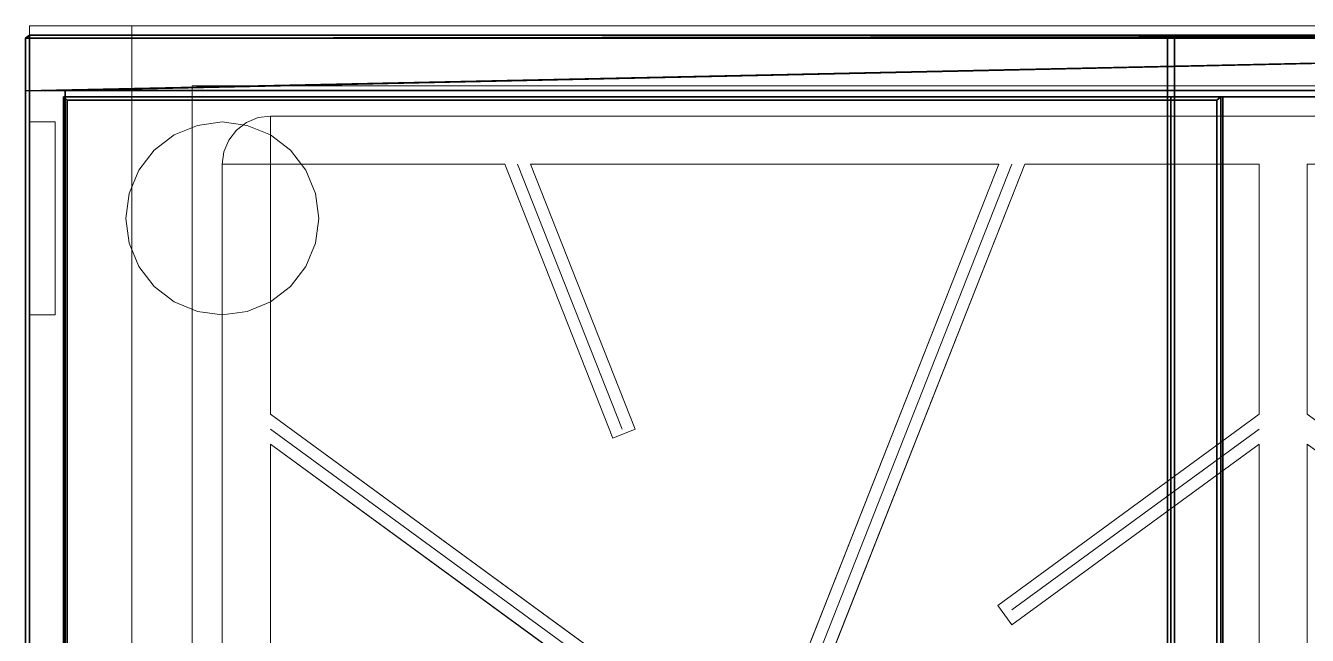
# Model space of a CAD drawing. Header units: inches. Extents: x 11 to 371, y 57 to 381.
# Drawn here: x 10.69 to 23.98, y 144.55 to 150.87 of the extents above; entities that cross this region are included whole.
import ezdxf

# ---------------------------------------------------------------- set-up
doc = ezdxf.new("R2010")
doc.units = ezdxf.units.IN
doc.header["$MEASUREMENT"] = 0
doc.layers.add('Equip', color=2, linetype='Continuous')
doc.layers.add('Stove', color=5, linetype='Continuous', lineweight=9)

# ---------------------------------------------------------------- blocks, each defined once
blk = doc.blocks.new('Range-Classic-D_83880-_3D_0')
for p, q in [((7.732, -6.625, 37.062), (10.75, -2.5, 37.062)), ((13.5, -5.062, 37.062), (10.75, -6.147, 37.062)), ((8, -8.019, 37.062), (13.5, -10.187, 37.062)), ((8.875, -10.187, 37.062), (10.75, -12.75, 37.062))]:
    blk.add_line(p, q)
for points in [[(-14.937, 0, 2), (-14.937, 0, 35.563), (14.937, 0, 35.563), (14.937, 0, 2)], [(-14.937, 0, 2), (14.937, 0, 2), (14.937, -24.313, 2), (-14.937, -24.313, 2)], [(-14.937, 0, 35.563), (-14.937, -24.313, 35.563), (14.937, -24.313, 35.563), (14.937, 0, 35.563)], [(14.937, 0, 2), (14.937, 0, 35.563), (14.937, -24.313, 35.563), (14.937, -24.313, 2)], [(14.937, -1.062, 36), (-14.937, -1.062, 36), (-14.937, 0, 36), (14.937, 0, 36)], [(-14.937, -1.062, 39), (14.937, -1.062, 39), (14.937, 0, 39), (-14.937, 0, 39)], [(-14.937, 0, 36), (-14.937, 0, 39), (14.937, 0, 39), (14.937, 0, 36)], [(-14.937, 0, 36), (14.937, 0, 36), (14.937, 0, 35.563), (-14.937, 0, 35.563)], [(14.937, -1.062, 39), (14.937, -1.062, 36), (14.937, 0, 36), (14.937, 0, 39)], [(14.937, 0, 36), (14.937, -24.313, 36), (14.937, -24.313, 35.563), (14.937, 0, 35.563)], [(14.937, -1.062, 36), (14.937, -1.062, 39), (-14.937, -1.062, 39), (-14.937, -1.062, 36)], [(14.313, -1.688, 36), (-14.313, -1.688, 36), (-14.313, -1.688, 35.563), (14.313, -1.688, 35.563)], [(14.313, -24.313, 35.563), (14.313, -24.313, 36), (14.313, -1.688, 36), (14.313, -1.688, 35.563)], [(0.5, -2, 36.562), (0.5, -2, 37.063), (13.5, -2, 37.063), (13.5, -2, 36.562)], [(13.5, -2.5, 35.563), (13.5, -2.5, 36.562), (13.5, -2, 36.562), (13.5, -2, 35.563)], [(10.595, -2.5, 37.063), (7, -2.5, 37.063), (7, -2.5, 36.562), (10.595, -2.5, 36.562)], [(7.577, -6.625, 36.562), (7.577, -6.625, 37.063), (10.595, -2.5, 37.063), (10.595, -2.5, 36.562)], [(10.905, -2.5, 37.063), (7.779, -6.773, 37.063), (7.779, -6.773, 36.562), (10.905, -2.5, 36.562)], [(13.5, -2.5, 36.562), (13.5, -2.5, 37.063), (10.905, -2.5, 37.063), (10.905, -2.5, 36.562)], [(14, -2.5, 35.563), (14, -2.5, 36.562), (13.5, -2.5, 36.562), (13.5, -2.5, 35.563)], [(13.5, -4.928, 36.562), (13.5, -4.928, 37.063), (13.5, -2.5, 37.063), (13.5, -2.5, 36.562)], [(14, -2.5, 36.562), (14, -2.5, 37.063), (14, -23.5, 37.063), (14, -23.5, 36.562)], [(10.658, -6.048, 36.562), (10.658, -6.048, 37.063), (13.5, -4.928, 37.063), (13.5, -4.928, 36.562)], [(13.5, -5.197, 37.063), (10.75, -6.281, 37.063), (10.75, -6.281, 36.562), (13.5, -5.197, 36.562)], [(13.5, -10.053, 37.063), (13.5, -5.197, 37.063), (13.5, -5.197, 36.562), (13.5, -10.053, 36.562)], [(10.75, -6.281, 36.562), (10.75, -6.281, 37.063), (10.658, -6.048, 37.063), (10.658, -6.048, 36.562)], [(8, -7.885, 36.562), (8, -7.885, 37.063), (13.5, -10.053, 37.063), (13.5, -10.053, 36.562)], [(13.5, -10.322, 36.562), (13.5, -10.322, 37.063), (7.908, -8.117, 37.063), (7.908, -8.117, 36.562)], [(8.72, -10.187, 37.063), (8.922, -10.04, 37.063), (8.922, -10.04, 36.562), (8.72, -10.187, 36.562)], [(8.922, -10.04, 36.562), (8.922, -10.04, 37.063), (10.905, -12.75, 37.063), (10.905, -12.75, 36.562)], [(10.595, -12.75, 37.063), (8.72, -10.187, 37.063), (8.72, -10.187, 36.562), (10.595, -12.75, 36.562)], [(13.5, -12.75, 37.063), (13.5, -10.322, 37.063), (13.5, -10.322, 36.562), (13.5, -12.75, 36.562)], [(7.125, -12.75, 36.562), (7.125, -12.75, 37.063), (10.595, -12.75, 37.063), (10.595, -12.75, 36.562)], [(10.905, -12.75, 36.562), (10.905, -12.75, 37.063), (13.5, -12.75, 37.063), (13.5, -12.75, 36.562)], [(10.595, -13.25, 37.063), (7.125, -13.25, 37.063), (7.125, -13.25, 36.562), (10.595, -13.25, 36.562)], [(8.72, -15.813, 36.562), (8.72, -15.813, 37.063), (10.595, -13.25, 37.063), (10.595, -13.25, 36.562)], [(10.905, -13.25, 37.063), (8.922, -15.96, 37.063), (8.922, -15.96, 36.562), (10.905, -13.25, 36.562)], [(13.5, -13.25, 37.063), (10.905, -13.25, 37.063), (10.905, -13.25, 36.562), (13.5, -13.25, 36.562)], [(13.5, -15.678, 37.063), (13.5, -13.25, 37.063), (13.5, -13.25, 36.562), (13.5, -15.678, 36.562)]]:
    blk.add_3dface(points)
for points, invisible_edges in [([(12.003, -0.266, 18.203), (11.938, 0, 18), (11.938, -0.266, 18)], 1), ([(11.938, 0, 18), (12.003, -0.266, 18.203), (12.033, 0, 18.294)], 3), ([(12.003, 0, 17.797), (11.938, -0.266, 18), (11.938, 0, 18)], 1), ([(11.938, -0.266, 18), (12.003, 0, 17.797), (12.033, -0.266, 17.706)], 3), ([(12.938, 0, 18), (11.938, 0, 18), (12.128, 0, 18.588), (12.628, 0, 18.951)], 8), ([(12.938, 0, 18), (12.628, 0, 17.049), (12.128, 0, 17.412), (11.938, 0, 18)], 1), ([(12.003, -0.266, 18.203), (12.069, -0.266, 18.405), (12.033, 0, 18.294)], 14), ([(12.003, 0, 17.797), (12.069, 0, 17.595), (12.033, -0.266, 17.706)], 14), ([(12.069, -0.266, 18.405), (12.128, 0, 18.588), (12.033, 0, 18.294)], 13), ([(12.069, 0, 17.595), (12.128, -0.266, 17.412), (12.033, -0.266, 17.706)], 13), ([(12.128, -0.266, 18.588), (12.128, 0, 18.588), (12.069, -0.266, 18.405)], 3), ([(12.069, 0, 17.595), (12.128, 0, 17.412), (12.128, -0.266, 17.412)], 14), ([(12.128, 0, 18.588), (12.128, -0.266, 18.588), (12.378, -0.266, 18.769), (12.378, 0, 18.769)], 5), ([(12.378, 0, 17.231), (12.378, -0.266, 17.231), (12.128, -0.266, 17.412), (12.128, 0, 17.412)], 5), ([(12.378, 0, 18.769), (12.378, -0.266, 18.769), (12.628, -0.266, 18.951), (12.628, 0, 18.951)], 5), ([(12.378, -0.266, 17.231), (12.378, 0, 17.231), (12.628, 0, 17.049), (12.628, -0.266, 17.049)], 5), ([(12.938, -0.266, 18.951), (13.247, -0.266, 18.951), (12.938, 0, 18.951), (12.628, 0, 18.951)], 10), ([(12.628, -0.266, 18.951), (12.938, -0.266, 18.951), (12.628, 0, 18.951)], 14), ([(12.938, -0.266, 17.049), (12.628, -0.266, 17.049), (12.938, 0, 17.049), (13.247, 0, 17.049)], 10), ([(12.628, -0.266, 17.049), (12.628, 0, 17.049), (12.938, 0, 17.049)], 13), ([(13.247, 0, 18.951), (12.938, 0, 18), (12.628, 0, 18.951)], 3), ([(12.938, 0, 18), (13.247, 0, 17.049), (12.628, 0, 17.049)], 13), ([(13.247, -0.266, 18.951), (13.247, 0, 18.951), (12.938, 0, 18.951)], 13), ([(13.247, -0.266, 17.049), (12.938, -0.266, 17.049), (13.247, 0, 17.049)], 14), ([(12.938, 0, 18), (13.247, 0, 18.951), (13.747, 0, 18.588), (13.938, 0, 18)], 1), ([(12.938, 0, 18), (13.938, 0, 18), (13.747, 0, 17.412), (13.247, 0, 17.049)], 8), ([(13.497, -0.266, 18.769), (13.497, 0, 18.769), (13.247, 0, 18.951), (13.247, -0.266, 18.951)], 5), ([(13.497, 0, 17.231), (13.497, -0.266, 17.231), (13.247, -0.266, 17.049), (13.247, 0, 17.049)], 5), ([(13.497, 0, 18.769), (13.497, -0.266, 18.769), (13.747, -0.266, 18.588), (13.747, 0, 18.588)], 5), ([(13.747, 0, 17.412), (13.747, -0.266, 17.412), (13.497, -0.266, 17.231), (13.497, 0, 17.231)], 5), ([(13.806, 0, 18.405), (13.747, 0, 18.588), (13.747, -0.266, 18.588)], 14), ([(13.806, 0, 18.405), (13.747, -0.266, 18.588), (13.842, -0.266, 18.294)], 13), ([(13.747, -0.266, 17.412), (13.747, 0, 17.412), (13.806, -0.266, 17.595)], 3), ([(13.806, -0.266, 17.595), (13.747, 0, 17.412), (13.842, 0, 17.706)], 13), ([(13.872, 0, 18.203), (13.806, 0, 18.405), (13.842, -0.266, 18.294)], 14), ([(13.872, -0.266, 17.797), (13.806, -0.266, 17.595), (13.842, 0, 17.706)], 14), ([(13.938, -0.266, 18), (13.872, 0, 18.203), (13.842, -0.266, 18.294)], 3), ([(13.938, 0, 18), (13.872, -0.266, 17.797), (13.842, 0, 17.706)], 3), ([(13.872, 0, 18.203), (13.938, -0.266, 18), (13.938, 0, 18)], 1), ([(13.872, -0.266, 17.797), (13.938, 0, 18), (13.938, -0.266, 18)], 1), ([(14.937, 0, 35.563), (14.313, -1.688, 35.563), (-14.313, -1.688, 35.563), (-14.937, 0, 35.563)], 5), ([(-14.937, 0, 36), (-14.313, -1.688, 36), (14.313, -1.688, 36), (14.937, 0, 36)], 5), ([(14.937, -24.313, 35.563), (14.313, -24.313, 35.563), (14.313, -1.688, 35.563), (14.937, 0, 35.563)], 4), ([(14.313, -1.688, 36), (14.313, -24.313, 36), (14.937, -24.313, 36), (14.937, 0, 36)], 8), ([(12.128, -0.266, 18.588), (11.938, -0.266, 18), (12.938, -0.266, 18), (12.628, -0.266, 18.951)], 4), ([(12.128, -0.266, 17.412), (12.628, -0.266, 17.049), (12.938, -0.266, 18), (11.938, -0.266, 18)], 2), ([(12.628, -0.266, 18.951), (12.938, -0.266, 18), (13.247, -0.266, 18.951)], 3), ([(12.628, -0.266, 17.049), (13.247, -0.266, 17.049), (12.938, -0.266, 18)], 14), ([(13.747, -0.266, 18.588), (13.247, -0.266, 18.951), (12.938, -0.266, 18), (13.938, -0.266, 18)], 2), ([(13.747, -0.266, 17.412), (13.938, -0.266, 18), (12.938, -0.266, 18), (13.247, -0.266, 17.049)], 4), ([(13.804, -1.5), (12.438, -1.134), (12.938, -1), (13.645, -1.293)], 7), ([(12.438, -1.134), (12.679, -1.034), (12.938, -1)], 12), ([(12.438, -1.134, 2), (13.804, -1.5, 2), (12.938, -1, 2), (12.679, -1.034, 2)], 3), ([(12.679, -1.034, 2), (12.679, -1.034), (12.438, -1.134), (12.438, -1.134, 2)], 5), ([(12.679, -1.034), (12.679, -1.034, 2), (12.938, -1, 2), (12.938, -1)], 5), ([(13.196, -1.034, 2), (13.196, -1.034), (12.938, -1), (12.938, -1, 2)], 5), ([(13.645, -1.293), (12.938, -1), (13.196, -1.034), (13.437, -1.134)], 1), ([(13.804, -1.5, 2), (13.645, -1.293, 2), (13.196, -1.034, 2), (12.938, -1, 2)], 10), ([(13.437, -1.134, 2), (13.437, -1.134), (13.196, -1.034), (13.196, -1.034, 2)], 5), ([(13.196, -1.034, 2), (13.645, -1.293, 2), (13.437, -1.134, 2)], 1), ([(11.938, -2, 2), (13.903, -1.741, 2), (13.804, -1.5, 2), (12.438, -1.134, 2)], 13), ([(12.071, -1.5, 2), (11.972, -1.741, 2), (11.938, -2, 2), (12.438, -1.134, 2)], 12), ([(12.071, -1.5), (12.23, -1.293), (12.438, -1.134), (11.972, -2.259)], 12), ([(12.071, -1.5, 2), (12.438, -1.134, 2), (12.23, -1.293, 2)], 1), ([(12.438, -1.134, 2), (12.438, -1.134), (12.23, -1.293), (12.23, -1.293, 2)], 5), ([(12.438, -1.134), (13.804, -1.5), (13.903, -1.741), (13.437, -2.866)], 13), ([(12.438, -1.134), (13.437, -2.866), (13.196, -2.966), (12.438, -2.866)], 13), ([(13.437, -1.134), (13.437, -1.134, 2), (13.645, -1.293, 2), (13.645, -1.293)], 5), ([(12.23, -1.293, 2), (12.23, -1.293), (12.071, -1.5), (12.071, -1.5, 2)], 5), ([(13.804, -1.5), (13.645, -1.293), (13.645, -1.293, 2), (13.804, -1.5, 2)], 10), ([(11.972, -2.259), (11.938, -2), (11.972, -1.741), (12.071, -1.5)], 8), ([(12.071, -1.5, 2), (12.071, -1.5), (11.972, -1.741), (11.972, -1.741, 2)], 5), ([(13.903, -1.741), (13.804, -1.5), (13.804, -1.5, 2), (13.903, -1.741, 2)], 10), ([(11.972, -1.741, 2), (11.972, -1.741), (11.938, -2), (11.938, -2, 2)], 1), ([(12.438, -2.866, 2), (13.938, -2, 2), (13.903, -1.741, 2), (11.938, -2, 2)], 13), ([(13.437, -2.866), (13.903, -1.741), (13.903, -2.259), (13.645, -2.707)], 7), ([(13.938, -2), (13.903, -1.741), (13.903, -1.741, 2), (13.938, -2, 2)], 2), ([(13.938, -2), (13.903, -2.259), (13.903, -1.741)], 2), ([(7, -2.5, 36.562), (0.5, -2, 36.562), (13.5, -2, 36.562), (10.595, -2.5, 36.562)], 5), ([(7, -2.5, 37.063), (10.595, -2.5, 37.063), (13.5, -2, 37.063), (0.5, -2, 37.063)], 10), ([(10.905, -2.5, 36.562), (10.595, -2.5, 36.562), (13.5, -2, 36.562), (13.5, -2.5, 36.562)], 7), ([(13.5, -2, 37.063), (10.595, -2.5, 37.063), (10.905, -2.5, 37.063), (13.5, -2.5, 37.063)], 11), ([(11.938, -2, 2), (11.938, -2), (11.972, -2.259), (11.972, -2.259, 2)], 4), ([(12.438, -2.866, 2), (11.938, -2, 2), (11.972, -2.259, 2)], 13), ([(13.196, -2.966, 2), (13.903, -2.259, 2), (13.938, -2, 2), (12.438, -2.866, 2)], 13), ([(13.629, -2.017, 36.562), (13.629, -2.017, 35.563), (13.5, -2, 35.563), (13.5, -2, 36.562)], 1), ([(13.5, -2.5, 35.563), (13.5, -2, 35.563), (13.629, -2.017, 35.563)], 12), ([(13.5, -2, 36.562), (13.5, -2.5, 36.562), (13.629, -2.017, 36.562)], 2), ([(13.629, -2.017, 37.063), (13.629, -2.017, 36.562), (13.5, -2, 36.562), (13.5, -2, 37.063)], 1), ([(13.629, -2.017, 36.562), (13.75, -2.067, 36.562), (13.5, -2.5, 36.562), (13.5, -2, 36.562)], 6), ([(13.5, -2.5, 37.063), (13.75, -2.067, 37.063), (13.629, -2.017, 37.063), (13.5, -2, 37.063)], 9), ([(13.5, -2.5, 35.563), (13.629, -2.017, 35.563), (13.75, -2.067, 35.563), (13.854, -2.146, 35.563)], 9), ([(13.75, -2.067, 36.562), (13.629, -2.017, 36.562), (13.5, -2.5, 36.562), (13.854, -2.146, 36.562)], 6), ([(13.5, -2.5, 36.562), (13.75, -2.067, 36.562), (13.854, -2.146, 36.562), (13.933, -2.25, 36.562)], 9), ([(13.5, -2.5, 37.063), (13.933, -2.25, 37.063), (13.854, -2.146, 37.063), (13.75, -2.067, 37.063)], 9), ([(13.629, -2.017, 36.562), (13.75, -2.067, 36.562), (13.75, -2.067, 35.563), (13.629, -2.017, 35.563)], 10), ([(13.75, -2.067, 37.063), (13.75, -2.067, 36.562), (13.629, -2.017, 36.562), (13.629, -2.017, 37.063)], 5), ([(13.854, -2.146, 35.563), (13.75, -2.067, 35.563), (13.75, -2.067, 36.562), (13.854, -2.146, 36.562)], 10), ([(13.75, -2.067, 36.562), (13.75, -2.067, 37.063), (13.854, -2.146, 37.063), (13.854, -2.146, 36.562)], 5), ([(13.903, -2.259, 2), (13.903, -2.259), (13.938, -2), (13.938, -2, 2)], 1), ([(11.972, -2.259, 2), (11.972, -2.259), (12.071, -2.5), (12.071, -2.5, 2)], 5), ([(12.438, -2.866), (12.23, -2.707), (12.071, -2.5), (11.972, -2.259)], 8), ([(12.071, -2.5, 2), (12.23, -2.707, 2), (12.438, -2.866, 2), (11.972, -2.259, 2)], 4), ([(13.903, -2.259, 2), (13.196, -2.966, 2), (13.437, -2.866, 2), (13.645, -2.707, 2)], 9), ([(13.933, -2.25, 35.563), (13.983, -2.371, 35.563), (13.5, -2.5, 35.563), (13.854, -2.146, 35.563)], 6), ([(13.5, -2.5, 36.562), (13.983, -2.371, 36.562), (13.933, -2.25, 36.562), (13.854, -2.146, 36.562)], 9), ([(13.5, -2.5, 36.562), (13.933, -2.25, 36.562), (13.983, -2.371, 36.562), (14, -2.5, 36.562)], 9), ([(13.983, -2.371, 37.063), (13.933, -2.25, 37.063), (13.5, -2.5, 37.063), (14, -2.5, 37.063)], 6), ([(13.645, -2.707), (13.903, -2.259), (13.804, -2.5)], 1), ([(13.903, -2.259, 2), (13.645, -2.707, 2), (13.804, -2.5, 2)], 1), ([(13.804, -2.5, 2), (13.804, -2.5), (13.903, -2.259), (13.903, -2.259, 2)], 5), ([(13.854, -2.146, 36.562), (13.933, -2.25, 36.562), (13.933, -2.25, 35.563), (13.854, -2.146, 35.563)], 10), ([(13.933, -2.25, 37.063), (13.933, -2.25, 36.562), (13.854, -2.146, 36.562), (13.854, -2.146, 37.063)], 5), ([(13.983, -2.371, 35.563), (13.933, -2.25, 35.563), (13.933, -2.25, 36.562), (13.983, -2.371, 36.562)], 10), ([(13.983, -2.371, 37.063), (13.983, -2.371, 36.562), (13.933, -2.25, 36.562), (13.933, -2.25, 37.063)], 5), ([(13.5, -2.5, 35.563), (13.983, -2.371, 35.563), (14, -2.5, 35.563)], 1), ([(13.5, -2.5, 36.562), (14, -2.5, 36.562), (13.983, -2.371, 36.562)], 12), ([(14, -2.5, 35.563), (13.983, -2.371, 35.563), (13.983, -2.371, 36.562), (14, -2.5, 36.562)], 2), ([(13.983, -2.371, 36.562), (13.983, -2.371, 37.063), (14, -2.5, 37.063), (14, -2.5, 36.562)], 1), ([(10.595, -2.5, 36.562), (10.905, -2.5, 36.562), (7.779, -6.773, 36.562), (7.577, -6.625, 36.562)], 1), ([(10.595, -2.5, 37.063), (7.577, -6.625, 37.063), (7.779, -6.773, 37.063), (10.905, -2.5, 37.063)], 8), ([(12.071, -2.5, 2), (12.071, -2.5), (12.23, -2.707), (12.23, -2.707, 2)], 5), ([(14, -2.5, 36.562), (13.5, -5.197, 36.562), (13.5, -4.928, 36.562), (13.5, -2.5, 36.562)], 11), ([(13.5, -10.053, 36.562), (13.5, -5.197, 36.562), (14, -2.5, 36.562), (13.5, -10.322, 36.562)], 14), ([(13.5, -12.75, 36.562), (13.5, -10.322, 36.562), (14, -2.5, 36.562), (13.5, -13.25, 36.562)], 14), ([(14, -2.5, 36.562), (14, -23.5, 36.562), (13.5, -13.25, 36.562)], 14), ([(13.5, -10.322, 37.063), (13.5, -12.75, 37.063), (14, -2.5, 37.063), (13.5, -10.053, 37.063)], 14), ([(13.5, -4.928, 37.063), (13.5, -5.197, 37.063), (14, -2.5, 37.063), (13.5, -2.5, 37.063)], 7), ([(13.5, -10.053, 37.063), (14, -2.5, 37.063), (13.5, -5.197, 37.063)], 3), ([(14, -23.5, 37.063), (14, -2.5, 37.063), (13.5, -12.75, 37.063)], 14), ([(13.645, -2.707, 2), (13.645, -2.707), (13.804, -2.5), (13.804, -2.5, 2)], 5), ([(12.23, -2.707, 2), (12.23, -2.707), (12.438, -2.866), (12.438, -2.866, 2)], 5), ([(13.437, -2.866, 2), (13.437, -2.866), (13.645, -2.707), (13.645, -2.707, 2)], 5), ([(12.438, -2.866, 2), (12.438, -2.866), (12.679, -2.966), (12.679, -2.966, 2)], 5), ([(12.938, -3), (12.679, -2.966), (12.438, -2.866), (13.196, -2.966)], 4), ([(12.438, -2.866, 2), (12.679, -2.966, 2), (12.938, -3, 2), (13.196, -2.966, 2)], 8), ([(13.196, -2.966, 2), (13.196, -2.966), (13.437, -2.866), (13.437, -2.866, 2)], 5), ([(12.679, -2.966, 2), (12.679, -2.966), (12.938, -3), (12.938, -3, 2)], 5), ([(13.196, -2.966), (13.196, -2.966, 2), (12.938, -3, 2), (12.938, -3)], 5), ([(10.658, -6.048, 36.562), (13.5, -4.928, 36.562), (13.5, -5.197, 36.562), (10.75, -6.281, 36.562)], 2), ([(13.5, -5.197, 37.063), (13.5, -4.928, 37.063), (10.658, -6.048, 37.063), (10.75, -6.281, 37.063)], 1), ([(7.908, -8.117, 36.562), (8, -7.885, 36.562), (13.5, -10.053, 36.562), (13.5, -10.322, 36.562)], 4), ([(7.908, -8.117, 37.063), (13.5, -10.322, 37.063), (13.5, -10.053, 37.063), (8, -7.885, 37.063)], 2), ([(8.922, -10.04, 36.562), (10.905, -12.75, 36.562), (10.595, -12.75, 36.562), (8.72, -10.187, 36.562)], 2), ([(8.922, -10.04, 37.063), (8.72, -10.187, 37.063), (10.595, -12.75, 37.063)], 12), ([(10.905, -12.75, 37.063), (8.922, -10.04, 37.063), (10.595, -12.75, 37.063), (10.905, -13.25, 37.063)], 14), ([(7.125, -12.75, 36.562), (10.595, -12.75, 36.562), (7.125, -13.25, 36.562), (6.875, -12.75, 36.562)], 14), ([(7.125, -13.25, 37.063), (10.595, -13.25, 37.063), (7.125, -12.75, 37.063), (6.875, -13.25, 37.063)], 14), ([(10.595, -12.75, 36.562), (10.905, -12.75, 36.562), (10.595, -13.25, 36.562), (7.125, -13.25, 36.562)], 11), ([(10.595, -13.25, 37.063), (10.905, -13.25, 37.063), (10.595, -12.75, 37.063), (7.125, -12.75, 37.063)], 11), ([(10.905, -13.25, 36.562), (8.922, -15.96, 36.562), (10.595, -13.25, 36.562), (10.905, -12.75, 36.562)], 14), ([(10.905, -13.25, 36.562), (10.905, -12.75, 36.562), (13.5, -12.75, 36.562), (13.5, -13.25, 36.562)], 5), ([(10.905, -12.75, 37.063), (10.905, -13.25, 37.063), (13.5, -13.25, 37.063), (13.5, -12.75, 37.063)], 5), ([(13.5, -13.25, 37.063), (13.5, -15.678, 37.063), (14, -23.5, 37.063), (13.5, -12.75, 37.063)], 14), ([(8.72, -15.813, 36.562), (10.595, -13.25, 36.562), (8.922, -15.96, 36.562)], 2), ([(8.922, -15.96, 37.063), (10.905, -13.25, 37.063), (10.595, -13.25, 37.063), (8.72, -15.813, 37.063)], 2), ([(13.5, -15.678, 36.562), (13.5, -13.25, 36.562), (14, -23.5, 36.562), (13.5, -15.947, 36.562)], 14)]:
    blk.add_3dface(points, dxfattribs=dict(invisible_edges=invisible_edges))
at = {"layer": 'Stove', "invisible_edges": 15}
blk.add_3dface([(11.972, -2.259), (12.438, -1.134), (12.438, -2.866)], dxfattribs=at)
blk = doc.blocks.new('Millennia 36 Wall Hood - Model MH3612S 1292842009')
mesh = blk.add_polyface()
corners = [(35.835, 0), (35.18, 0), (0.04, 0), (0.04, 0, 11.96), (35.835, 0, 11.96)]
mesh.append_faces([[corners[k] for k in face] for face in [(0, 3, 4)]], dxfattribs={"vtx0": -1})
mesh.append_faces([[corners[k] for k in face] for face in [(0, 1, 2, 3)]], dxfattribs={"vtx3": -1})
mesh = blk.add_polyface()
corners = [(35.835, -25.46), (0.04, -25.46), (0.04, -22.207), (35.183, -22.207), (35.183, -0.41), (35.18, 0), (35.835, 0), (35.835, -0.41)]
mesh.append_faces([[corners[k] for k in face] for face in [(0, 6, 7)]], dxfattribs={"vtx0": -1})
mesh.append_faces([[corners[k] for k in face] for face in [(0, 2, 3), (0, 3, 4), (0, 4, 5), (0, 5, 6)]], dxfattribs={"vtx0": -1, "vtx2": -1})
mesh.append_faces([[corners[k] for k in face] for face in [(0, 1, 2)]], dxfattribs={"vtx2": -1})
mesh = blk.add_polyface()
corners = [(35.835, -0.04, 12), (35.835, 0, 11.96), (0.04, 0, 11.96), (0.04, -0.04, 12)]
mesh.append_faces([[corners[k] for k in face] for face in [(0, 1, 2, 3)]])
mesh = blk.add_polyface()
corners = [(0.692, -0.41), (0.69, 0), (35.18, 0), (35.183, -0.41)]
mesh.append_faces([[corners[k] for k in face] for face in [(0, 1, 2, 3)]])
mesh = blk.add_polyface()
corners = [(35.835, 0, 11.96), (35.835, -0.04, 12), (35.875, -0.04, 11.96)]
mesh.append_faces([[corners[k] for k in face] for face in [(0, 1, 2)]])
mesh = blk.add_polyface()
corners = [(35.835, 0, 11.96), (35.875, -0.04, 11.96), (35.875, -0.04, 0.04), (35.835, 0)]
mesh.append_faces([[corners[k] for k in face] for face in [(0, 1, 2, 3)]])
mesh = blk.add_polyface()
corners = [(35.875, -25.46, 0.04), (35.835, -25.46), (35.835, -22.207), (35.835, -0.41), (35.835, 0), (35.875, -0.04, 0.04), (35.875, -0.41, 0.04), (35.875, -22.207, 0.04)]
mesh.append_faces([[corners[k] for k in face] for face in [(0, 5, 6, 7)]], dxfattribs={"vtx0": -1})
mesh.append_faces([[corners[k] for k in face] for face in [(0, 3, 4, 5)]], dxfattribs={"vtx0": -1, "vtx3": -1})
mesh.append_faces([[corners[k] for k in face] for face in [(0, 1, 2, 3)]], dxfattribs={"vtx3": -1})
mesh = blk.add_polyface()
corners = [(35.835, -0.04, 12), (0.04, -0.04, 12), (0.04, -11.84, 12), (35.835, -11.84, 12)]
mesh.append_faces([[corners[k] for k in face] for face in [(0, 1, 2, 3)]])
mesh = blk.add_polyface()
corners = [(35.875, -0.04, 11.96), (35.835, -0.04, 12), (35.835, -11.84, 12), (35.875, -11.866, 11.96)]
mesh.append_faces([[corners[k] for k in face] for face in [(0, 1, 2, 3)]])
mesh = blk.add_polyface()
corners = [(35.875, -25.46, 0.04), (35.875, -22.207, 0.04), (35.875, -0.04, 0.04), (35.875, -0.04, 11.96), (35.875, -11.866, 11.96), (35.875, -25.462, 1.537)]
mesh.append_faces([[corners[k] for k in face] for face in [(0, 3, 4, 5)]], dxfattribs={"vtx0": -1})
mesh.append_faces([[corners[k] for k in face] for face in [(0, 1, 2, 3)]], dxfattribs={"vtx3": -1})
mesh = blk.add_polyface()
corners = [(27.435, -0.392, 1.922), (35.104, -0.392, 1.922), (35.104, -0.392, 1.837), (27.435, -0.392, 1.837)]
mesh.append_faces([[corners[k] for k in face] for face in [(0, 1, 2, 3)]])
mesh = blk.add_polyface()
corners = [(35.104, -0.392, 1.837), (35.064, -0.432, 1.797), (27.475, -0.432, 1.797), (27.435, -0.392, 1.837)]
mesh.append_faces([[corners[k] for k in face] for face in [(0, 1, 2, 3)]])
mesh = blk.add_polyface()
corners = [(35.064, -0.432, 1.797), (35.104, -0.392, 1.837), (35.104, -12.392, 1.837), (35.064, -12.352, 1.797)]
mesh.append_faces([[corners[k] for k in face] for face in [(0, 1, 2, 3)]])
mesh = blk.add_polyface()
corners = [(35.104, -12.392, 1.837), (35.104, -0.392, 1.837), (35.104, -0.392, 1.922), (35.104, -12.392, 1.922)]
mesh.append_faces([[corners[k] for k in face] for face in [(0, 1, 2, 3)]])
mesh = blk.add_polyface()
corners = [(0.772, -11.874, 11.804), (0.772, -0.41, 11.804), (35.103, -0.41, 11.804), (35.103, -11.874, 11.804)]
mesh.append_faces([[corners[k] for k in face] for face in [(0, 1, 2, 3)]])
mesh = blk.add_polyface()
corners = [(35.103, -0.41, 11.802), (0.772, -0.41, 11.802), (0.772, -0.41, 1.75), (0.772, -0.41, 0.04), (35.103, -0.41, 0.04), (35.103, -0.41, 1.75)]
mesh.append_faces([[corners[k] for k in face] for face in [(0, 3, 4, 5)]], dxfattribs={"vtx0": -1})
mesh.append_faces([[corners[k] for k in face] for face in [(0, 1, 2, 3)]], dxfattribs={"vtx3": -1})
mesh = blk.add_polyface()
corners = [(32.184, -0.41), (32.104, -0.41, 0.04), (3.772, -0.41, 0.04), (3.692, -0.41)]
mesh.append_faces([[corners[k] for k in face] for face in [(0, 1, 2, 3)]])
mesh = blk.add_polyface()
corners = [(27.475, -0.432, 1.797), (35.064, -0.432, 1.797), (35.064, -12.352, 1.797), (27.475, -12.352, 1.797)]
mesh.append_faces([[corners[k] for k in face] for face in [(0, 1, 2, 3)]])
mesh = blk.add_polyface()
corners = [(35.103, -0.41, 0.04), (35.103, -22.207, 0.04), (35.103, -22.207, 1.75), (35.103, -0.41, 1.75)]
mesh.append_faces([[corners[k] for k in face] for face in [(0, 1, 2, 3)]])
mesh = blk.add_polyface()
corners = [(35.103, -0.41, 1.75), (35.103, -12.414, 1.75), (35.103, -12.414, 11.354), (35.103, -11.874, 11.804), (35.103, -0.41, 11.804)]
mesh.append_faces([[corners[k] for k in face] for face in [(0, 3, 4)]], dxfattribs={"vtx0": -1})
mesh.append_faces([[corners[k] for k in face] for face in [(0, 1, 2, 3)]], dxfattribs={"vtx3": -1})
mesh = blk.add_polyface()
corners = [(35.103, -0.41, 0.04), (35.183, -0.41), (35.183, -22.207), (35.103, -22.207, 0.04)]
mesh.append_faces([[corners[k] for k in face] for face in [(0, 1, 2, 3)]])
mesh = blk.add_polyface()
corners = [(35.835, -11.912, 11.976), (35.835, -11.84, 12), (0.04, -11.84, 12), (0.04, -11.912, 11.976)]
mesh.append_faces([[corners[k] for k in face] for face in [(0, 1, 2, 3)]])
mesh = blk.add_polyface()
corners = [(35.835, -25.466, 1.584), (35.835, -11.912, 11.976), (0.04, -11.912, 11.976), (0.04, -25.466, 1.584)]
mesh.append_faces([[corners[k] for k in face] for face in [(0, 1, 2, 3)]])
mesh = blk.add_polyface()
corners = [(0.772, -11.874, 11.804), (35.103, -11.874, 11.804), (35.103, -12.414, 11.354), (0.772, -12.414, 11.354)]
mesh.append_faces([[corners[k] for k in face] for face in [(0, 1, 2, 3)]])
mesh = blk.add_polyface()
corners = [(35.875, -11.866, 11.96), (35.835, -11.84, 12), (35.835, -11.912, 11.976)]
mesh.append_faces([[corners[k] for k in face] for face in [(0, 1, 2)]])
mesh = blk.add_polyface()
corners = [(35.835, -25.466, 1.584), (35.875, -25.462, 1.537), (35.875, -11.866, 11.96), (35.835, -11.912, 11.976)]
mesh.append_faces([[corners[k] for k in face] for face in [(0, 1, 2, 3)]])
mesh = blk.add_polyface()
corners = [(27.435, -12.392, 1.837), (27.475, -12.352, 1.797), (35.064, -12.352, 1.797), (35.104, -12.392, 1.837)]
mesh.append_faces([[corners[k] for k in face] for face in [(0, 1, 2, 3)]])
mesh = blk.add_polyface()
corners = [(35.103, -22.207, 1.75), (0.772, -22.207, 1.75), (0.772, -12.414, 1.75), (35.103, -12.414, 1.75)]
mesh.append_faces([[corners[k] for k in face] for face in [(0, 1, 2, 3)]])
mesh = blk.add_polyface()
corners = [(0.772, -12.414, 1.75), (0.772, -12.414, 11.352), (35.103, -12.414, 11.352), (35.103, -12.414, 1.75)]
mesh.append_faces([[corners[k] for k in face] for face in [(0, 1, 2, 3)]])
mesh = blk.add_polyface()
corners = [(35.104, -12.392, 1.922), (27.435, -12.392, 1.922), (27.435, -12.392, 1.837), (35.104, -12.392, 1.837)]
mesh.append_faces([[corners[k] for k in face] for face in [(0, 1, 2, 3)]])

msp = doc.modelspace()

# ---------------------------------------------------------------- block references
at = {"layer": 'Equip', "xscale": 0.83, "rotation": 90}
msp.add_blockref('Millennia 36 Wall Hood - Model MH3612S 1292842009', (10.686, 121, 57.04), dxfattribs=at)
at = {"layer": 'Stove', "rotation": 90}
msp.add_blockref('Range-Classic-D_83880-_3D_0', (10.726, 135.937), dxfattribs=at)

doc.saveas('drawing.dxf')
